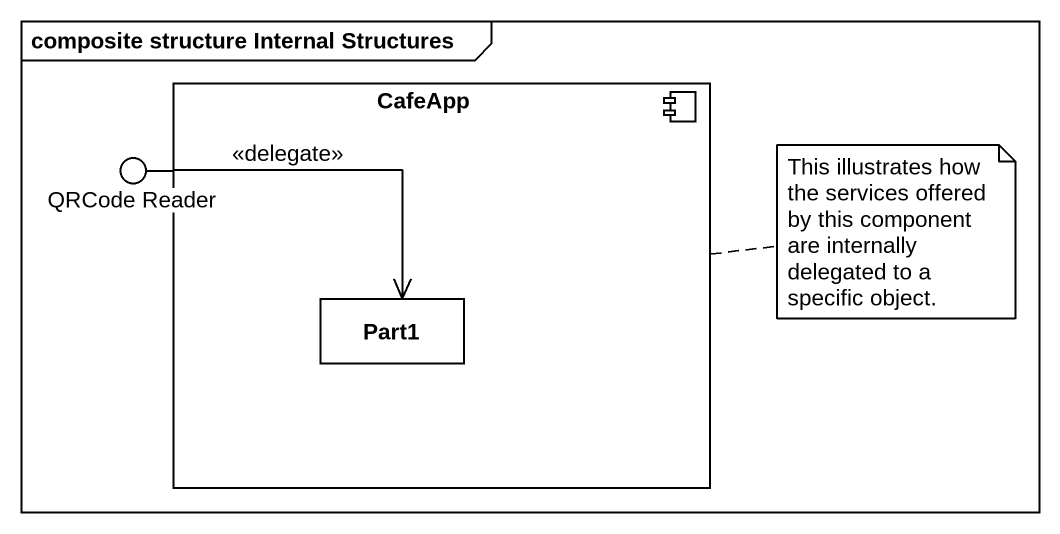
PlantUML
@startuml
mainframe composite structure Internal Structures
component CafeApp {
  rectangle Part1
}
() "QRCode Reader" as QRCode_Reader
CafeApp -left- QRCode_Reader
QRCode_Reader --> Part1 : <<delegate>>
note right of CafeApp : This illustrates how the services offered by this component are internally delegated to a specific object.
@enduml
